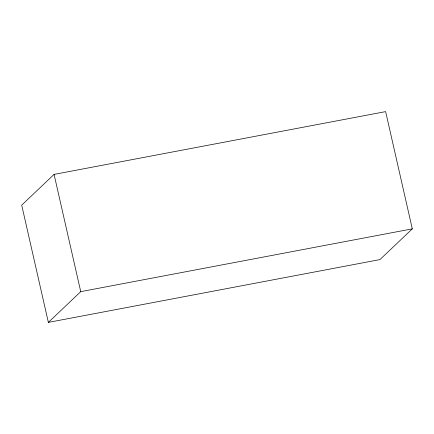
<?xml version="1.0" encoding="UTF-8"?>
<svg xmlns="http://www.w3.org/2000/svg" width="434" height="434" viewBox="0 0 434 434"><rect width="100%" height="100%" fill="white"/><g stroke="black" fill="none" stroke-linecap="round" stroke-linejoin="round"><path stroke-width="0.65" d="M54.071 174.403L21.7 205.146L48.369 322.386L379.929 259.597L412.3 228.854L385.631 111.614L54.071 174.403L80.74 291.643L48.369 322.386M80.74 291.643L412.3 228.854"/></g></svg>
